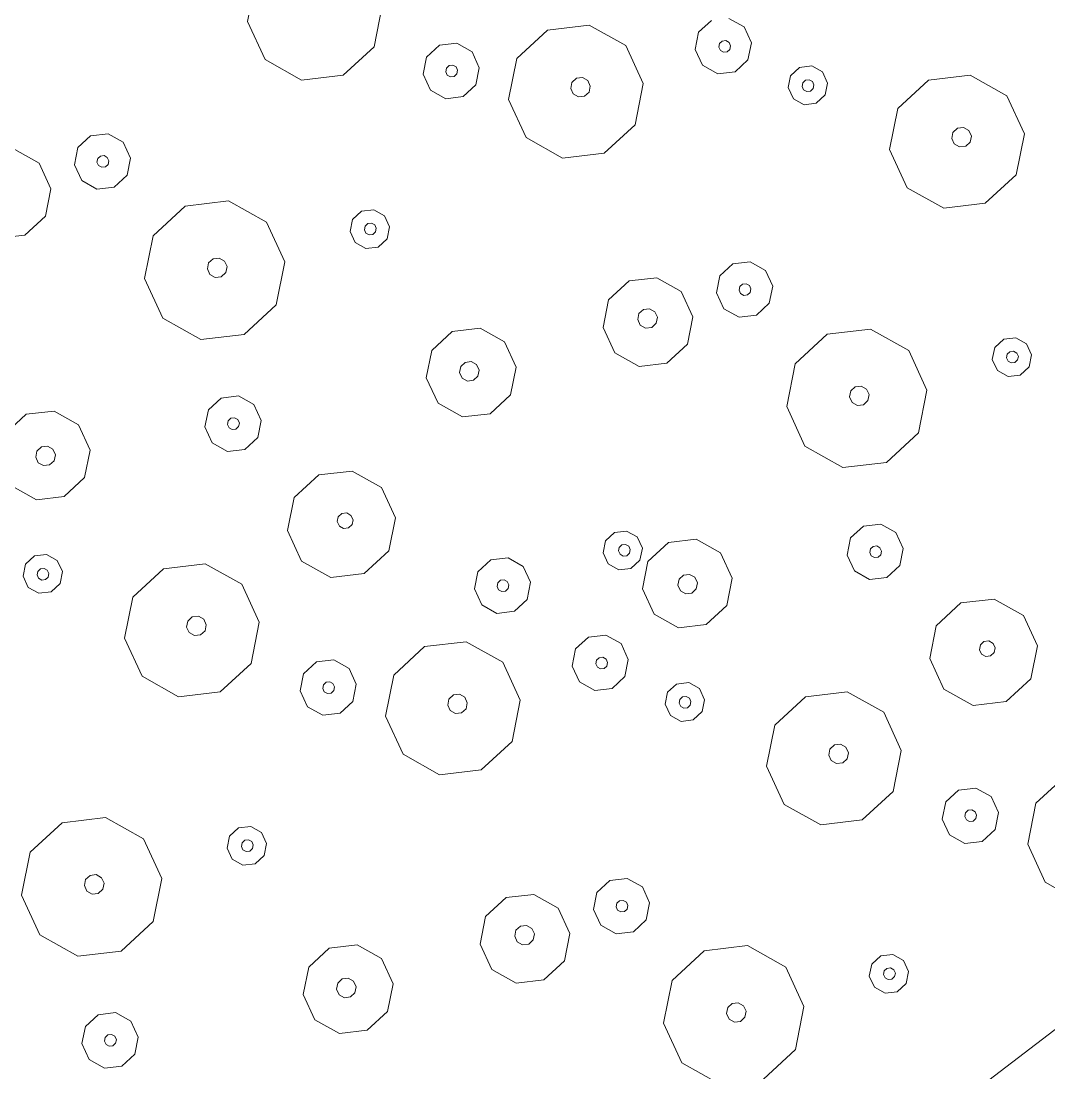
# Model space of a CAD drawing. Header units: metres. Extents: x -2858 to 512, y -1995 to 1252.
# Drawn here: x -453.651 to -450.741, y -180.53 to -177.552 of the extents above; entities that cross this region are included whole.
import ezdxf

# ---------------------------------------------------------------- set-up
doc = ezdxf.new("R2010")
doc.units = ezdxf.units.M
doc.layers.add('Calque commun', color=7, linetype='Continuous')
doc.layers.add('Calque7', color=7, linetype='Continuous')

# ---------------------------------------------------------------- blocks, each defined once
blk = doc.blocks.new('geometrebondepartleger')
at = {"layer": 'Calque7', "color": 1, "linetype": 'Continuous', "lineweight": 9}
blk.add_polyline3d([(141.2008, 124.9129, 79), (146.0805, 124.0046, 79), (151.5015, 122.9015, 79), (157.3363, 121.7891, 79), (165.9825, 119.9858, 79), (155.3815, 121.9588, 79), (170.0435, 119.0562, 79)], dxfattribs=at)
blk = doc.blocks.new('pattern')
at = {"layer": 'Calque commun', "color": 54, "linetype": 'Continuous', "lineweight": 9}
for p, q in [((82.2769, 111.1423), (82.3027, 111.0265)), ((82.3027, 111.0265), (82.2555, 110.9176)), ((82.7489, 110.9068), (82.7787, 110.9244)), ((82.7787, 110.9244), (82.8132, 110.9212)), ((82.8132, 110.9212), (82.8391, 110.8983)), ((82.2555, 110.9176), (82.1534, 110.8573)), ((82.7351, 110.8751), (82.7489, 110.9068)), ((82.8391, 110.8983), (82.8466, 110.8645)), ((82.1534, 110.8573), (82.0352, 110.8686)), ((82.7427, 110.8413), (82.7351, 110.8751)), ((82.7729, 110.8722), (82.7771, 110.8818)), ((82.7752, 110.8621), (82.7729, 110.8722)), ((82.783, 110.8552), (82.7752, 110.8621)), ((82.7771, 110.8818), (82.786, 110.887)), ((82.786, 110.887), (82.7963, 110.8861)), ((82.7963, 110.8861), (82.8041, 110.8792)), ((82.8064, 110.8691), (82.8022, 110.8595)), ((82.8041, 110.8792), (82.8064, 110.8691)), ((82.8466, 110.8645), (82.8329, 110.8327)), ((82.7686, 110.8184), (82.7427, 110.8413)), ((82.7933, 110.8542), (82.783, 110.8552)), ((82.8022, 110.8595), (82.7933, 110.8542)), ((82.8329, 110.8327), (82.8031, 110.8151)), ((82.2435, 110.7958), (82.2861, 110.8209)), ((82.2861, 110.8209), (82.3353, 110.8162)), ((82.3353, 110.8162), (82.3724, 110.7835)), ((82.8031, 110.8151), (82.7686, 110.8184)), ((83.0206, 110.7525), (83.1271, 110.8153)), ((83.1271, 110.8153), (83.2501, 110.8036)), ((82.2239, 110.7504), (82.2435, 110.7958)), ((82.3724, 110.7835), (82.3832, 110.7352)), ((82.2346, 110.7022), (82.2239, 110.7504)), ((82.2861, 110.7453), (82.2902, 110.7548)), ((82.2883, 110.7352), (82.2861, 110.7453)), ((82.2902, 110.7548), (82.2991, 110.7601)), ((82.2991, 110.7601), (82.3095, 110.7591)), ((82.3095, 110.7591), (82.3173, 110.7522)), ((82.3195, 110.7421), (82.3154, 110.7326)), ((82.3173, 110.7522), (82.3195, 110.7421)), ((82.9715, 110.6391), (83.0206, 110.7525)), ((82.2961, 110.7283), (82.2883, 110.7352)), ((82.3064, 110.7273), (82.2961, 110.7283)), ((82.3154, 110.7326), (82.3064, 110.7273)), ((82.3832, 110.7352), (82.3635, 110.6899)), ((83.3428, 110.7218), (83.3697, 110.6012)), ((82.2717, 110.6694), (82.2346, 110.7022)), ((82.3635, 110.6899), (82.3209, 110.6647)), ((82.3209, 110.6647), (82.2717, 110.6694)), ((82.9983, 110.5184), (82.9715, 110.6391)), ((83.1327, 110.6234), (83.1396, 110.6392)), ((83.1364, 110.6065), (83.1327, 110.6234)), ((83.1396, 110.6392), (83.1545, 110.648)), ((83.1545, 110.648), (83.1717, 110.6464)), ((83.1717, 110.6464), (83.1847, 110.6349)), ((83.1847, 110.6349), (83.1884, 110.618)), ((81.8186, 110.5638), (81.9004, 110.6121)), ((81.9004, 110.6121), (81.9949, 110.6031)), ((81.9949, 110.6031), (82.066, 110.5402)), ((83.1494, 110.595), (83.1364, 110.6065)), ((83.1666, 110.5934), (83.1494, 110.595)), ((83.1815, 110.6022), (83.1666, 110.5934)), ((83.1884, 110.618), (83.1815, 110.6022)), ((83.3697, 110.6012), (83.3205, 110.4878)), ((81.7808, 110.4767), (81.8186, 110.5638)), ((82.066, 110.5402), (82.0867, 110.4476)), ((82.2962, 110.4739), (82.3983, 110.5342)), ((82.3983, 110.5342), (82.5165, 110.5229)), ((82.5165, 110.5229), (82.6054, 110.4444)), ((83.091, 110.4366), (82.9983, 110.5184)), ((81.8015, 110.384), (81.7808, 110.4767)), ((81.8971, 110.4653), (81.9026, 110.478)), ((81.9026, 110.478), (81.9145, 110.4851)), ((81.9145, 110.4851), (81.9283, 110.4838)), ((81.9283, 110.4838), (81.9387, 110.4746)), ((81.9387, 110.4746), (81.9417, 110.4611)), ((82.2489, 110.365), (82.2962, 110.4739)), ((83.3205, 110.4878), (83.214, 110.4249)), ((81.9001, 110.4518), (81.8971, 110.4653)), ((81.9105, 110.4427), (81.9001, 110.4518)), ((81.9362, 110.4484), (81.9242, 110.4413)), ((81.9417, 110.4611), (81.9362, 110.4484)), ((82.0867, 110.4476), (82.0489, 110.3605)), ((82.6054, 110.4444), (82.6312, 110.3286)), ((81.9242, 110.4413), (81.9105, 110.4427)), ((83.214, 110.4249), (83.091, 110.4366)), ((81.8726, 110.3212), (81.8015, 110.384)), ((82.0489, 110.3605), (81.9671, 110.3122)), ((82.2747, 110.2492), (82.2489, 110.365)), ((82.3942, 110.3508), (82.4011, 110.3667)), ((82.4011, 110.3667), (82.416, 110.3755)), ((82.416, 110.3755), (82.4332, 110.3738)), ((82.4332, 110.3738), (82.4462, 110.3624)), ((82.4462, 110.3624), (82.45, 110.3455)), ((82.398, 110.3339), (82.3942, 110.3508)), ((82.411, 110.3224), (82.398, 110.3339)), ((82.4431, 110.3296), (82.4282, 110.3208)), ((82.45, 110.3455), (82.4431, 110.3296)), ((82.6312, 110.3286), (82.584, 110.2197)), ((81.9671, 110.3122), (81.8726, 110.3212)), ((82.4282, 110.3208), (82.411, 110.3224)), ((82.3637, 110.1706), (82.2747, 110.2492)), ((83.093, 110.2309), (83.1356, 110.2561)), ((83.1356, 110.2561), (83.1848, 110.2514)), ((83.1848, 110.2514), (83.2219, 110.2187)), ((82.584, 110.2197), (82.4818, 110.1594)), ((83.0733, 110.1856), (83.093, 110.2309)), ((83.2219, 110.2187), (83.2326, 110.1704)), ((83.0841, 110.1373), (83.0733, 110.1856)), ((83.1355, 110.1805), (83.1397, 110.19)), ((83.1378, 110.1703), (83.1355, 110.1805)), ((83.1397, 110.19), (83.1486, 110.1953)), ((83.1486, 110.1953), (83.159, 110.1943)), ((83.159, 110.1943), (83.1667, 110.1874)), ((83.169, 110.1773), (83.1649, 110.1677)), ((83.1667, 110.1874), (83.169, 110.1773)), ((82.4818, 110.1594), (82.3637, 110.1706)), ((83.1456, 110.1634), (83.1378, 110.1703)), ((83.1559, 110.1625), (83.1456, 110.1634)), ((83.1649, 110.1677), (83.1559, 110.1625)), ((83.2326, 110.1704), (83.213, 110.125)), ((83.3081, 110.1206), (83.3762, 110.1608)), ((83.3762, 110.1608), (83.4549, 110.1533)), ((83.4549, 110.1533), (83.5143, 110.1009)), ((81.8665, 110.0965), (81.9091, 110.1216)), ((81.9091, 110.1216), (81.9583, 110.1169)), ((81.9583, 110.1169), (81.9953, 110.0842)), ((83.1212, 110.1046), (83.0841, 110.1373)), ((83.213, 110.125), (83.1704, 110.0999)), ((83.2766, 110.048), (83.3081, 110.1206)), ((81.8468, 110.0511), (81.8665, 110.0965)), ((83.1704, 110.0999), (83.1212, 110.1046)), ((83.5143, 110.1009), (83.5314, 110.0237)), ((81.9131, 110.0555), (81.9221, 110.0608)), ((81.9221, 110.0608), (81.9324, 110.0598)), ((81.9324, 110.0598), (81.9402, 110.053)), ((81.9953, 110.0842), (82.0061, 110.036)), ((81.8576, 110.0029), (81.8468, 110.0511)), ((81.909, 110.046), (81.9131, 110.0555)), ((81.9113, 110.0359), (81.909, 110.046)), ((81.9191, 110.029), (81.9113, 110.0359)), ((81.9294, 110.028), (81.9191, 110.029)), ((81.9383, 110.0333), (81.9294, 110.028)), ((81.9425, 110.0428), (81.9383, 110.0333)), ((81.9402, 110.053), (81.9425, 110.0428)), ((82.0061, 110.036), (81.9864, 109.9906)), ((83.2938, 109.9708), (83.2766, 110.048)), ((83.3696, 110.0306), (83.3765, 110.0465)), ((83.3734, 110.0137), (83.3696, 110.0306)), ((83.3765, 110.0465), (83.3914, 110.0553)), ((83.3914, 110.0553), (83.4086, 110.0537)), ((83.4086, 110.0537), (83.4216, 110.0422)), ((83.4216, 110.0422), (83.4253, 110.0253)), ((81.202, 109.9699), (81.2157, 110.0016)), ((81.2157, 110.0016), (81.2456, 110.0192)), ((81.2456, 110.0192), (81.28, 110.016)), ((81.28, 110.016), (81.3059, 109.9931)), ((81.8946, 109.9701), (81.8576, 110.0029)), ((83.3863, 110.0023), (83.3734, 110.0137)), ((83.4036, 110.0006), (83.3863, 110.0023)), ((83.4185, 110.0094), (83.4036, 110.0006)), ((83.4253, 110.0253), (83.4185, 110.0094)), ((83.5314, 110.0237), (83.5, 109.9511)), ((81.2095, 109.9361), (81.202, 109.9699)), ((81.2398, 109.967), (81.2439, 109.9766)), ((81.242, 109.9569), (81.2398, 109.967)), ((81.2439, 109.9766), (81.2528, 109.9818)), ((81.2528, 109.9818), (81.2632, 109.9809)), ((81.2632, 109.9809), (81.2709, 109.974)), ((81.2709, 109.974), (81.2732, 109.9639)), ((81.3059, 109.9931), (81.3135, 109.9593)), ((81.9439, 109.9655), (81.8946, 109.9701)), ((81.9864, 109.9906), (81.9439, 109.9655)), ((82.5608, 109.9629), (82.5906, 109.9805)), ((82.5906, 109.9805), (82.6251, 109.9772)), ((82.6251, 109.9772), (82.651, 109.9543)), ((83.3531, 109.9184), (83.2938, 109.9708)), ((81.2498, 109.95), (81.242, 109.9569)), ((81.2601, 109.9491), (81.2498, 109.95)), ((81.2691, 109.9543), (81.2601, 109.9491)), ((81.2732, 109.9639), (81.2691, 109.9543)), ((81.3135, 109.9593), (81.2997, 109.9275)), ((82.547, 109.9312), (82.5608, 109.9629)), ((82.5865, 109.9284), (82.5906, 109.9379)), ((82.5906, 109.9379), (82.5995, 109.9432)), ((82.5995, 109.9432), (82.6099, 109.9422)), ((82.6099, 109.9422), (82.6177, 109.9354)), ((82.651, 109.9543), (82.6585, 109.9205)), ((83.5, 109.9511), (83.4319, 109.9109)), ((81.2354, 109.9132), (81.2095, 109.9361)), ((81.2699, 109.9099), (81.2354, 109.9132)), ((81.2997, 109.9275), (81.2699, 109.9099)), ((81.4874, 109.8473), (81.5939, 109.9101)), ((81.5939, 109.9101), (81.7169, 109.8984)), ((82.5546, 109.8974), (82.547, 109.9312)), ((82.5887, 109.9183), (82.5865, 109.9284)), ((82.5965, 109.9114), (82.5887, 109.9183)), ((82.6069, 109.9104), (82.5965, 109.9114)), ((82.6158, 109.9157), (82.6069, 109.9104)), ((82.6199, 109.9252), (82.6158, 109.9157)), ((82.6177, 109.9354), (82.6199, 109.9252)), ((82.6585, 109.9205), (82.6448, 109.8888)), ((83.4319, 109.9109), (83.3531, 109.9184)), ((81.7169, 109.8984), (81.8096, 109.8166)), ((82.5805, 109.8745), (82.5546, 109.8974)), ((82.6448, 109.8888), (82.615, 109.8712)), ((83.7486, 109.843), (83.8168, 109.8832)), ((83.8168, 109.8832), (83.8955, 109.8757)), ((82.615, 109.8712), (82.5805, 109.8745)), ((83.8955, 109.8757), (83.9548, 109.8234)), ((81.4383, 109.7339), (81.4874, 109.8473)), ((82.2521, 109.7919), (82.3202, 109.8321)), ((82.3202, 109.8321), (82.399, 109.8246)), ((82.399, 109.8246), (82.4583, 109.7722)), ((83.7172, 109.7704), (83.7486, 109.843)), ((83.9548, 109.8234), (83.972, 109.7461)), ((81.8096, 109.8166), (81.8365, 109.696)), ((82.2206, 109.7193), (82.2521, 109.7919)), ((82.4583, 109.7722), (82.4755, 109.695)), ((83.7344, 109.6932), (83.7172, 109.7704)), ((83.8176, 109.7546), (83.8245, 109.7705)), ((83.8245, 109.7705), (83.8394, 109.7793)), ((83.8394, 109.7793), (83.8566, 109.7776)), ((83.8566, 109.7776), (83.8696, 109.7662)), ((83.8696, 109.7662), (83.8734, 109.7493)), ((81.4652, 109.6133), (81.4383, 109.7339)), ((81.5995, 109.7182), (81.6064, 109.734)), ((81.6064, 109.734), (81.6213, 109.7428)), ((81.6213, 109.7428), (81.6385, 109.7412)), ((81.6385, 109.7412), (81.6515, 109.7298)), ((81.6515, 109.7298), (81.6552, 109.7129)), ((82.3277, 109.7275), (82.3426, 109.7363)), ((82.3426, 109.7363), (82.3599, 109.7346)), ((82.3599, 109.7346), (82.3728, 109.7232)), ((82.6198, 109.7262), (82.6624, 109.7514)), ((82.6624, 109.7514), (82.7116, 109.7467)), ((82.7116, 109.7467), (82.7487, 109.714)), ((83.8214, 109.7377), (83.8176, 109.7546)), ((83.8343, 109.7262), (83.8214, 109.7377)), ((83.8665, 109.7334), (83.8516, 109.7246)), ((83.8734, 109.7493), (83.8665, 109.7334)), ((83.972, 109.7461), (83.9406, 109.6736)), ((81.6033, 109.7013), (81.5995, 109.7182)), ((81.6162, 109.6898), (81.6033, 109.7013)), ((81.6552, 109.7129), (81.6484, 109.697)), ((82.2378, 109.6421), (82.2206, 109.7193)), ((82.3208, 109.7116), (82.3277, 109.7275)), ((82.3246, 109.6947), (82.3208, 109.7116)), ((82.3766, 109.7063), (82.3697, 109.6904)), ((82.3728, 109.7232), (82.3766, 109.7063)), ((82.6001, 109.6809), (82.6198, 109.7262)), ((82.7487, 109.714), (82.7594, 109.6657)), ((83.8516, 109.7246), (83.8343, 109.7262)), ((81.6335, 109.6882), (81.6162, 109.6898)), ((81.6484, 109.697), (81.6335, 109.6882)), ((81.8365, 109.696), (81.7873, 109.5826)), ((82.3376, 109.6833), (82.3246, 109.6947)), ((82.3548, 109.6816), (82.3376, 109.6833)), ((82.3697, 109.6904), (82.3548, 109.6816)), ((82.4755, 109.695), (82.444, 109.6224)), ((82.6109, 109.6326), (82.6001, 109.6809)), ((82.661, 109.6787), (82.6652, 109.6882)), ((82.6633, 109.6685), (82.661, 109.6787)), ((82.6652, 109.6882), (82.6741, 109.6935)), ((82.6741, 109.6935), (82.6844, 109.6925)), ((82.6844, 109.6925), (82.6922, 109.6856)), ((82.6945, 109.6755), (82.6904, 109.666)), ((82.6922, 109.6856), (82.6945, 109.6755)), ((83.7937, 109.6409), (83.7344, 109.6932)), ((83.9406, 109.6736), (83.8724, 109.6333)), ((82.2971, 109.5897), (82.2378, 109.6421)), ((82.6711, 109.6617), (82.6633, 109.6685)), ((82.6814, 109.6607), (82.6711, 109.6617)), ((82.6904, 109.666), (82.6814, 109.6607)), ((82.7594, 109.6657), (82.7397, 109.6203)), ((83.8724, 109.6333), (83.7937, 109.6409)), ((80.763, 109.5687), (80.8652, 109.629)), ((80.8652, 109.629), (80.9833, 109.6177)), ((80.9833, 109.6177), (81.0722, 109.5392)), ((81.5578, 109.5314), (81.4652, 109.6133)), ((82.444, 109.6224), (82.3759, 109.5822)), ((82.6479, 109.5999), (82.6109, 109.6326)), ((82.7397, 109.6203), (82.6972, 109.5952)), ((82.9102, 109.5754), (83.0124, 109.6358)), ((83.0124, 109.6358), (83.1305, 109.6245)), ((83.1305, 109.6245), (83.2195, 109.546)), ((81.7873, 109.5826), (81.6809, 109.5197)), ((82.3759, 109.5822), (82.2971, 109.5897)), ((82.6972, 109.5952), (82.6479, 109.5999)), ((80.7158, 109.4598), (80.763, 109.5687)), ((82.3584, 109.5454), (82.3882, 109.563)), ((82.3882, 109.563), (82.4227, 109.5597)), ((82.4227, 109.5597), (82.4486, 109.5368)), ((82.863, 109.4666), (82.9102, 109.5754)), ((81.0722, 109.5392), (81.098, 109.4234)), ((81.6809, 109.5197), (81.5578, 109.5314)), ((82.3446, 109.5136), (82.3584, 109.5454)), ((82.3803, 109.5133), (82.3844, 109.5228)), ((82.3844, 109.5228), (82.3934, 109.5281)), ((82.3934, 109.5281), (82.4037, 109.5271)), ((82.4037, 109.5271), (82.4115, 109.5202)), ((82.4115, 109.5202), (82.4137, 109.5101)), ((82.4486, 109.5368), (82.4561, 109.503)), ((83.2195, 109.546), (83.2452, 109.4302)), ((82.3522, 109.4799), (82.3446, 109.5136)), ((82.3825, 109.5031), (82.3803, 109.5133)), ((82.3903, 109.4963), (82.3825, 109.5031)), ((82.4007, 109.4953), (82.3903, 109.4963)), ((82.4096, 109.5006), (82.4007, 109.4953)), ((82.4137, 109.5101), (82.4096, 109.5006)), ((82.4561, 109.503), (82.4424, 109.4713)), ((80.861, 109.4456), (80.8679, 109.4615)), ((80.8679, 109.4615), (80.8828, 109.4703)), ((80.8828, 109.4703), (80.9001, 109.4686)), ((80.9001, 109.4686), (80.913, 109.4572)), ((82.3781, 109.457), (82.3522, 109.4799)), ((82.4424, 109.4713), (82.4126, 109.4537)), ((82.8888, 109.3508), (82.863, 109.4666)), ((83.0083, 109.4524), (83.0152, 109.4682)), ((83.0152, 109.4682), (83.0301, 109.477)), ((83.0301, 109.477), (83.0473, 109.4754)), ((83.0473, 109.4754), (83.0602, 109.4639)), ((83.0602, 109.4639), (83.064, 109.4471)), ((80.7416, 109.344), (80.7158, 109.4598)), ((80.8648, 109.4287), (80.861, 109.4456)), ((80.9168, 109.4403), (80.9099, 109.4244)), ((80.913, 109.4572), (80.9168, 109.4403)), ((82.4126, 109.4537), (82.3781, 109.457)), ((83.012, 109.4355), (83.0083, 109.4524)), ((83.025, 109.424), (83.012, 109.4355)), ((83.0571, 109.4312), (83.0422, 109.4224)), ((83.064, 109.4471), (83.0571, 109.4312)), ((80.8778, 109.4172), (80.8648, 109.4287)), ((80.895, 109.4156), (80.8778, 109.4172)), ((80.9099, 109.4244), (80.895, 109.4156)), ((81.098, 109.4234), (81.0508, 109.3145)), ((83.0422, 109.4224), (83.025, 109.424)), ((83.2452, 109.4302), (83.198, 109.3213)), ((84.3225, 109.36), (84.3422, 109.4053)), ((84.3422, 109.4053), (84.3847, 109.4305)), ((84.3847, 109.4305), (84.434, 109.4258)), ((84.434, 109.4258), (84.471, 109.3931)), ((82.6221, 109.329), (82.6417, 109.3744)), ((82.6417, 109.3744), (82.6843, 109.3995)), ((82.6843, 109.3995), (82.7335, 109.3948)), ((82.7335, 109.3948), (82.7706, 109.3621)), ((84.471, 109.3931), (84.4818, 109.3448)), ((80.8305, 109.2654), (80.7416, 109.344)), ((81.5598, 109.3257), (81.6024, 109.3509)), ((81.6024, 109.3509), (81.6516, 109.3462)), ((81.6516, 109.3462), (81.6887, 109.3135)), ((82.7706, 109.3621), (82.7813, 109.3139)), ((82.9777, 109.2722), (82.8888, 109.3508)), ((84.3332, 109.3117), (84.3225, 109.36)), ((84.3847, 109.3548), (84.3888, 109.3644)), ((84.3869, 109.3447), (84.3847, 109.3548)), ((84.3947, 109.3378), (84.3869, 109.3447)), ((84.3888, 109.3644), (84.3978, 109.3696)), ((84.3978, 109.3696), (84.4081, 109.3687)), ((84.414, 109.3421), (84.4051, 109.3369)), ((84.4081, 109.3687), (84.4159, 109.3618)), ((84.4181, 109.3517), (84.414, 109.3421)), ((84.4159, 109.3618), (84.4181, 109.3517)), ((84.4818, 109.3448), (84.4621, 109.2994)), ((81.0508, 109.3145), (80.9486, 109.2542)), ((81.5402, 109.2804), (81.5598, 109.3257)), ((81.6887, 109.3135), (81.6995, 109.2652)), ((82.6328, 109.2808), (82.6221, 109.329)), ((82.6843, 109.3239), (82.6884, 109.3334)), ((82.6865, 109.3138), (82.6843, 109.3239)), ((82.6943, 109.3069), (82.6865, 109.3138)), ((82.6884, 109.3334), (82.6973, 109.3387)), ((82.6973, 109.3387), (82.7077, 109.3377)), ((82.7077, 109.3377), (82.7154, 109.3309)), ((82.7177, 109.3207), (82.7136, 109.3112)), ((82.7154, 109.3309), (82.7177, 109.3207)), ((82.7813, 109.3139), (82.7617, 109.2685)), ((83.198, 109.3213), (83.0959, 109.261)), ((83.6914, 109.3105), (83.7212, 109.3281)), ((83.7212, 109.3281), (83.7557, 109.3248)), ((83.7557, 109.3248), (83.7816, 109.3019)), ((84.3703, 109.279), (84.3332, 109.3117)), ((84.4051, 109.3369), (84.3947, 109.3378)), ((81.6024, 109.2753), (81.6065, 109.2848)), ((81.6065, 109.2848), (81.6154, 109.2901)), ((81.6154, 109.2901), (81.6258, 109.2891)), ((81.6258, 109.2891), (81.6336, 109.2822)), ((81.6336, 109.2822), (81.6358, 109.2721)), ((82.7046, 109.3059), (82.6943, 109.3069)), ((82.7136, 109.3112), (82.7046, 109.3059)), ((83.6777, 109.2787), (83.6914, 109.3105)), ((83.7154, 109.2759), (83.7196, 109.2854)), ((83.7196, 109.2854), (83.7285, 109.2907)), ((83.7285, 109.2907), (83.7388, 109.2897)), ((83.7388, 109.2897), (83.7466, 109.2828)), ((83.7466, 109.2828), (83.7489, 109.2727)), ((83.7816, 109.3019), (83.7891, 109.2681)), ((84.4621, 109.2994), (84.4195, 109.2743)), ((80.9486, 109.2542), (80.8305, 109.2654)), ((81.5509, 109.2321), (81.5402, 109.2804)), ((81.6046, 109.2651), (81.6024, 109.2753)), ((81.6124, 109.2583), (81.6046, 109.2651)), ((81.6227, 109.2573), (81.6124, 109.2583)), ((81.6317, 109.2625), (81.6227, 109.2573)), ((81.6358, 109.2721), (81.6317, 109.2625)), ((81.6995, 109.2652), (81.6798, 109.2198)), ((81.7749, 109.2154), (81.843, 109.2556)), ((81.843, 109.2556), (81.9218, 109.2481)), ((82.6699, 109.248), (82.6328, 109.2808)), ((82.7617, 109.2685), (82.7191, 109.2434)), ((83.0959, 109.261), (82.9777, 109.2722)), ((83.6852, 109.2449), (83.6777, 109.2787)), ((83.7177, 109.2657), (83.7154, 109.2759)), ((83.7255, 109.2589), (83.7177, 109.2657)), ((83.7358, 109.2579), (83.7255, 109.2589)), ((83.7447, 109.2632), (83.7358, 109.2579)), ((83.7489, 109.2727), (83.7447, 109.2632)), ((83.7891, 109.2681), (83.7754, 109.2364)), ((84.4195, 109.2743), (84.3703, 109.279)), ((81.588, 109.1994), (81.5509, 109.2321)), ((81.9218, 109.2481), (81.9811, 109.1957)), ((82.7191, 109.2434), (82.6699, 109.248)), ((83.186, 109.1994), (83.2286, 109.2246)), ((83.2286, 109.2246), (83.2778, 109.2199)), ((83.7111, 109.222), (83.6852, 109.2449)), ((83.7754, 109.2364), (83.7456, 109.2188)), ((81.6372, 109.1947), (81.588, 109.1994)), ((81.6798, 109.2198), (81.6372, 109.1947)), ((81.7434, 109.1428), (81.7749, 109.2154)), ((81.9811, 109.1957), (81.9983, 109.1185)), ((83.1664, 109.1541), (83.186, 109.1994)), ((83.2778, 109.2199), (83.3149, 109.1871)), ((83.7456, 109.2188), (83.7111, 109.222)), ((83.9631, 109.1561), (84.0696, 109.219)), ((84.0696, 109.219), (84.1926, 109.2073)), ((84.1926, 109.2073), (84.2853, 109.1255)), ((83.2327, 109.1585), (83.2416, 109.1637)), ((83.2416, 109.1637), (83.252, 109.1628)), ((83.252, 109.1628), (83.2598, 109.1559)), ((83.3149, 109.1871), (83.3257, 109.1389)), ((81.7606, 109.0656), (81.7434, 109.1428)), ((81.8364, 109.1254), (81.8433, 109.1413)), ((81.8433, 109.1413), (81.8582, 109.1501)), ((81.8582, 109.1501), (81.8754, 109.1485)), ((81.8754, 109.1485), (81.8884, 109.137)), ((81.8884, 109.137), (81.8922, 109.1201)), ((83.1771, 109.1058), (83.1664, 109.1541)), ((83.2286, 109.1489), (83.2327, 109.1585)), ((83.2308, 109.1388), (83.2286, 109.1489)), ((83.2386, 109.1319), (83.2308, 109.1388)), ((83.2579, 109.1362), (83.2489, 109.1309)), ((83.262, 109.1458), (83.2579, 109.1362)), ((83.2598, 109.1559), (83.262, 109.1458)), ((83.3257, 109.1389), (83.306, 109.0935)), ((83.914, 109.0427), (83.9631, 109.1561)), ((81.8402, 109.1085), (81.8364, 109.1254)), ((81.8532, 109.0971), (81.8402, 109.1085)), ((81.8853, 109.1042), (81.8704, 109.0954)), ((81.8922, 109.1201), (81.8853, 109.1042)), ((81.9983, 109.1185), (81.9668, 109.0459)), ((83.2142, 109.0731), (83.1771, 109.1058)), ((83.2489, 109.1309), (83.2386, 109.1319)), ((84.2853, 109.1255), (84.3121, 109.0048)), ((81.0276, 109.0577), (81.0574, 109.0753)), ((81.0574, 109.0753), (81.0919, 109.072)), ((81.8704, 109.0954), (81.8532, 109.0971)), ((83.306, 109.0935), (83.2634, 109.0684)), ((81.0139, 109.026), (81.0276, 109.0577)), ((81.0919, 109.072), (81.1178, 109.0491)), ((81.1178, 109.0491), (81.1254, 109.0154)), ((81.8199, 109.0132), (81.7606, 109.0656)), ((81.9668, 109.0459), (81.8987, 109.0057)), ((83.2634, 109.0684), (83.2142, 109.0731)), ((84.0821, 109.0429), (84.097, 109.0517)), ((84.097, 109.0517), (84.1142, 109.05)), ((84.1142, 109.05), (84.1272, 109.0386)), ((81.0214, 108.9922), (81.0139, 109.026)), ((81.0533, 109.0232), (81.0574, 109.0327)), ((81.0556, 109.0131), (81.0533, 109.0232)), ((81.0574, 109.0327), (81.0664, 109.038)), ((81.0664, 109.038), (81.0767, 109.037)), ((81.0767, 109.037), (81.0845, 109.0302)), ((81.0868, 109.02), (81.0826, 109.0105)), ((81.0845, 109.0302), (81.0868, 109.02)), ((81.1254, 109.0154), (81.1116, 108.9836)), ((82.7611, 108.9674), (82.8428, 109.0157)), ((82.8428, 109.0157), (82.9374, 109.0067)), ((83.9408, 108.9221), (83.914, 109.0427)), ((84.0752, 109.027), (84.0821, 109.0429)), ((84.0789, 109.0101), (84.0752, 109.027)), ((84.1309, 109.0217), (84.124, 109.0058)), ((84.1272, 109.0386), (84.1309, 109.0217)), ((81.0473, 108.9693), (81.0214, 108.9922)), ((81.0633, 109.0062), (81.0556, 109.0131)), ((81.0737, 109.0052), (81.0633, 109.0062)), ((81.0826, 109.0105), (81.0737, 109.0052)), ((81.8987, 109.0057), (81.8199, 109.0132)), ((82.9374, 109.0067), (83.0085, 108.9439)), ((84.0919, 108.9987), (84.0789, 109.0101)), ((84.1091, 108.997), (84.0919, 108.9987)), ((84.124, 109.0058), (84.1091, 108.997)), ((84.3121, 109.0048), (84.263, 108.8914)), ((81.0818, 108.966), (81.0473, 108.9693)), ((81.1116, 108.9836), (81.0818, 108.966)), ((82.2155, 108.9378), (82.2836, 108.978)), ((82.2836, 108.978), (82.3624, 108.9705)), ((82.3624, 108.9705), (82.4217, 108.9182)), ((82.7233, 108.8803), (82.7611, 108.9674)), ((82.184, 108.8652), (82.2155, 108.9378)), ((83.0085, 108.9439), (83.0292, 108.8512)), ((83.2386, 108.8775), (83.3408, 108.9378)), ((83.3408, 108.9378), (83.459, 108.9266)), ((83.459, 108.9266), (83.5479, 108.848)), ((82.4217, 108.9182), (82.4389, 108.841)), ((84.0335, 108.8403), (83.9408, 108.9221)), ((82.2012, 108.788), (82.184, 108.8652)), ((82.2844, 108.8494), (82.2913, 108.8653)), ((82.2913, 108.8653), (82.3062, 108.8741)), ((82.3062, 108.8741), (82.3234, 108.8724)), ((82.3234, 108.8724), (82.3364, 108.861)), ((82.744, 108.7877), (82.7233, 108.8803)), ((82.8396, 108.869), (82.8451, 108.8817)), ((82.8426, 108.8555), (82.8396, 108.869)), ((82.8451, 108.8817), (82.857, 108.8887)), ((82.857, 108.8887), (82.8708, 108.8874)), ((82.8708, 108.8874), (82.8812, 108.8782)), ((82.8812, 108.8782), (82.8842, 108.8647)), ((83.1914, 108.7686), (83.2386, 108.8775)), ((84.263, 108.8914), (84.1565, 108.8286)), ((81.0866, 108.821), (81.1292, 108.8462)), ((81.1292, 108.8462), (81.1784, 108.8415)), ((81.1784, 108.8415), (81.2155, 108.8088)), ((82.2882, 108.8325), (82.2844, 108.8494)), ((82.3402, 108.8441), (82.3333, 108.8282)), ((82.3364, 108.861), (82.3402, 108.8441)), ((82.4389, 108.841), (82.4074, 108.7684)), ((82.853, 108.8463), (82.8426, 108.8555)), ((82.8667, 108.845), (82.853, 108.8463)), ((82.8787, 108.852), (82.8667, 108.845)), ((82.8842, 108.8647), (82.8787, 108.852)), ((83.0292, 108.8512), (82.9914, 108.7641)), ((83.5479, 108.848), (83.5737, 108.7322)), ((84.1565, 108.8286), (84.0335, 108.8403)), ((81.067, 108.7757), (81.0866, 108.821)), ((81.2155, 108.8088), (81.2262, 108.7605)), ((82.3012, 108.821), (82.2882, 108.8325)), ((82.3184, 108.8194), (82.3012, 108.821)), ((82.3333, 108.8282), (82.3184, 108.8194)), ((81.0777, 108.7274), (81.067, 108.7757)), ((81.1279, 108.7735), (81.132, 108.783)), ((81.132, 108.783), (81.1409, 108.7883)), ((81.1409, 108.7883), (81.1513, 108.7873)), ((81.1513, 108.7873), (81.159, 108.7804)), ((81.159, 108.7804), (81.1613, 108.7703)), ((82.2605, 108.7357), (82.2012, 108.788)), ((82.8151, 108.7249), (82.744, 108.7877)), ((83.3436, 108.7703), (83.3585, 108.7791)), ((83.3585, 108.7791), (83.3757, 108.7775)), ((83.3757, 108.7775), (83.3887, 108.766)), ((81.1301, 108.7633), (81.1279, 108.7735)), ((81.1379, 108.7565), (81.1301, 108.7633)), ((81.1482, 108.7555), (81.1379, 108.7565)), ((81.1572, 108.7608), (81.1482, 108.7555)), ((81.1613, 108.7703), (81.1572, 108.7608)), ((81.2262, 108.7605), (81.2066, 108.7151)), ((82.4074, 108.7684), (82.3393, 108.7281)), ((82.9914, 108.7641), (82.9096, 108.7158)), ((83.2172, 108.6528), (83.1914, 108.7686)), ((83.3367, 108.7544), (83.3436, 108.7703)), ((83.3405, 108.7375), (83.3367, 108.7544)), ((83.3925, 108.7491), (83.3856, 108.7332)), ((83.3887, 108.766), (83.3925, 108.7491)), ((81.377, 108.6702), (81.4792, 108.7306)), ((81.4792, 108.7306), (81.5973, 108.7193)), ((81.5973, 108.7193), (81.6863, 108.6408)), ((82.3393, 108.7281), (82.2605, 108.7357)), ((82.9096, 108.7158), (82.8151, 108.7249)), ((83.3535, 108.7261), (83.3405, 108.7375)), ((83.3707, 108.7244), (83.3535, 108.7261)), ((83.3856, 108.7332), (83.3707, 108.7244)), ((83.5737, 108.7322), (83.5265, 108.6233)), ((81.164, 108.69), (81.1148, 108.6947)), ((81.2066, 108.7151), (81.164, 108.69)), ((81.3298, 108.5614), (81.377, 108.6702)), ((81.6863, 108.6408), (81.7121, 108.525)), ((83.3062, 108.5743), (83.2172, 108.6528)), ((83.5265, 108.6233), (83.4243, 108.563)), ((81.482, 108.563), (81.4969, 108.5718)), ((81.4969, 108.5718), (81.5141, 108.5702)), ((81.5141, 108.5702), (81.5271, 108.5587)), ((83.4243, 108.563), (83.3062, 108.5743)), ((81.3556, 108.4456), (81.3298, 108.5614)), ((81.4751, 108.5472), (81.482, 108.563)), ((81.4789, 108.5303), (81.4751, 108.5472)), ((81.5308, 108.5419), (81.524, 108.526)), ((81.5271, 108.5587), (81.5308, 108.5419)), ((81.4918, 108.5188), (81.4789, 108.5303)), ((81.509, 108.5172), (81.4918, 108.5188)), ((81.524, 108.526), (81.509, 108.5172)), ((81.7121, 108.525), (81.6649, 108.4161)), ((82.809, 108.5001), (82.8516, 108.5253)), ((82.8516, 108.5253), (82.9008, 108.5206)), ((82.9008, 108.5206), (82.9379, 108.4879)), ((82.7893, 108.4548), (82.809, 108.5001)), ((82.9379, 108.4879), (82.9486, 108.4396)), ((82.8001, 108.4065), (82.7893, 108.4548)), ((82.8515, 108.4496), (82.8556, 108.4592)), ((82.8538, 108.4395), (82.8515, 108.4496)), ((82.8556, 108.4592), (82.8646, 108.4644)), ((82.8646, 108.4644), (82.8749, 108.4635)), ((82.8749, 108.4635), (82.8827, 108.4566)), ((82.8827, 108.4566), (82.885, 108.4465)), ((81.4446, 108.367), (81.3556, 108.4456)), ((82.1582, 108.4053), (82.188, 108.4229)), ((82.188, 108.4229), (82.2225, 108.4196)), ((82.2225, 108.4196), (82.2484, 108.3967)), ((82.8616, 108.4326), (82.8538, 108.4395)), ((82.8719, 108.4317), (82.8616, 108.4326)), ((82.8808, 108.4369), (82.8719, 108.4317)), ((82.885, 108.4465), (82.8808, 108.4369)), ((82.9486, 108.4396), (82.9289, 108.3942)), ((81.6649, 108.4161), (81.5627, 108.3558)), ((82.1445, 108.3735), (82.1582, 108.4053)), ((82.2484, 108.3967), (82.256, 108.3629)), ((82.8371, 108.3738), (82.8001, 108.4065)), ((82.9289, 108.3942), (82.8864, 108.3691)), ((81.5627, 108.3558), (81.4446, 108.367)), ((82.152, 108.3398), (82.1445, 108.3735)), ((82.1823, 108.3707), (82.1864, 108.3802)), ((82.1845, 108.3605), (82.1823, 108.3707)), ((82.1923, 108.3537), (82.1845, 108.3605)), ((82.1864, 108.3802), (82.1953, 108.3855)), ((82.1953, 108.3855), (82.2057, 108.3845)), ((82.2057, 108.3845), (82.2134, 108.3776)), ((82.2157, 108.3675), (82.2116, 108.358)), ((82.2134, 108.3776), (82.2157, 108.3675)), ((82.256, 108.3629), (82.2422, 108.3312)), ((82.8864, 108.3691), (82.8371, 108.3738)), ((83.4895, 108.3348), (83.5033, 108.3666)), ((83.5033, 108.3666), (83.5331, 108.3842)), ((83.5331, 108.3842), (83.5676, 108.3809)), ((83.5676, 108.3809), (83.5935, 108.358)), ((82.1779, 108.3168), (82.152, 108.3398)), ((82.2026, 108.3527), (82.1923, 108.3537)), ((82.2116, 108.358), (82.2026, 108.3527)), ((82.2422, 108.3312), (82.2124, 108.3136)), ((83.4971, 108.301), (83.4895, 108.3348)), ((83.529, 108.3321), (83.5331, 108.3416)), ((83.5312, 108.3219), (83.529, 108.3321)), ((83.5331, 108.3416), (83.5421, 108.3469)), ((83.5421, 108.3469), (83.5524, 108.3459)), ((83.5524, 108.3459), (83.5602, 108.339)), ((83.5624, 108.3289), (83.5583, 108.3193)), ((83.5602, 108.339), (83.5624, 108.3289)), ((83.5935, 108.358), (83.601, 108.3242)), ((81.6529, 108.2942), (81.6954, 108.3194)), ((81.6954, 108.3194), (81.7447, 108.3147)), ((81.7447, 108.3147), (81.7817, 108.282)), ((82.2124, 108.3136), (82.1779, 108.3168)), ((82.43, 108.2509), (82.5364, 108.3138)), ((82.5364, 108.3138), (82.6594, 108.3021)), ((82.6594, 108.3021), (82.7521, 108.2203)), ((83.523, 108.2781), (83.4971, 108.301)), ((83.539, 108.315), (83.5312, 108.3219)), ((83.5494, 108.3141), (83.539, 108.315)), ((83.5583, 108.3193), (83.5494, 108.3141)), ((83.601, 108.3242), (83.5873, 108.2924)), ((81.6332, 108.2489), (81.6529, 108.2942)), ((81.7817, 108.282), (81.7925, 108.2337)), ((83.5575, 108.2748), (83.523, 108.2781)), ((83.5873, 108.2924), (83.5575, 108.2748)), ((81.6439, 108.2006), (81.6332, 108.2489)), ((81.6954, 108.2437), (81.6995, 108.2533)), ((81.6976, 108.2336), (81.6954, 108.2437)), ((81.6995, 108.2533), (81.7085, 108.2585)), ((81.7085, 108.2585), (81.7188, 108.2576)), ((81.7188, 108.2576), (81.7266, 108.2507)), ((81.7288, 108.2406), (81.7247, 108.231)), ((81.7266, 108.2507), (81.7288, 108.2406)), ((82.3808, 108.1375), (82.43, 108.2509)), ((81.7054, 108.2267), (81.6976, 108.2336)), ((81.7158, 108.2257), (81.7054, 108.2267)), ((81.7247, 108.231), (81.7158, 108.2257)), ((81.7925, 108.2337), (81.7728, 108.1883)), ((82.7521, 108.2203), (82.779, 108.0996)), ((83.1946, 108.1955), (83.2627, 108.2357)), ((83.2627, 108.2357), (83.3415, 108.2282)), ((83.3415, 108.2282), (83.4007, 108.1759)), ((81.681, 108.1679), (81.6439, 108.2006)), ((81.7728, 108.1883), (81.7302, 108.1632)), ((83.1631, 108.1229), (83.1946, 108.1955)), ((81.7302, 108.1632), (81.681, 108.1679)), ((83.4007, 108.1759), (83.418, 108.0987)), ((82.4077, 108.0169), (82.3808, 108.1375)), ((82.542, 108.1218), (82.5489, 108.1377)), ((82.5458, 108.1049), (82.542, 108.1218)), ((82.5489, 108.1377), (82.5638, 108.1465)), ((82.5638, 108.1465), (82.581, 108.1448)), ((82.581, 108.1448), (82.594, 108.1334)), ((82.594, 108.1334), (82.5977, 108.1165)), ((83.1803, 108.0457), (83.1631, 108.1229)), ((83.2633, 108.1152), (83.2702, 108.1311)), ((83.2702, 108.1311), (83.2851, 108.1399)), ((83.2851, 108.1399), (83.3024, 108.1383)), ((83.3024, 108.1383), (83.3153, 108.1268)), ((83.3153, 108.1268), (83.3191, 108.1099)), ((82.5587, 108.0935), (82.5458, 108.1049)), ((82.576, 108.0918), (82.5587, 108.0935)), ((82.5909, 108.1006), (82.576, 108.0918)), ((82.5977, 108.1165), (82.5909, 108.1006)), ((82.779, 108.0996), (82.7298, 107.9862)), ((83.2671, 108.0984), (83.2633, 108.1152)), ((83.2801, 108.0869), (83.2671, 108.0984)), ((83.3122, 108.0941), (83.2973, 108.0853)), ((83.3191, 108.1099), (83.3122, 108.0941)), ((83.2973, 108.0853), (83.2801, 108.0869)), ((81.7055, 107.9723), (81.8076, 108.0326)), ((81.8076, 108.0326), (81.9258, 108.0214)), ((83.2396, 107.9934), (83.1803, 108.0457)), ((81.9258, 108.0214), (82.0147, 107.9428)), ((82.5003, 107.9351), (82.4077, 108.0169)), ((82.7298, 107.9862), (82.6234, 107.9234)), ((83.3184, 107.9859), (83.2396, 107.9934)), ((82.0147, 107.9428), (82.0405, 107.827)), ((82.6234, 107.9234), (82.5003, 107.9351)), ((82.0405, 107.827), (81.9933, 107.7181)), ((82.5023, 107.7294), (82.5449, 107.7545)), ((82.5449, 107.7545), (82.5941, 107.7498)), ((82.5941, 107.7498), (82.6312, 107.7171)), ((81.9933, 107.7181), (81.8911, 107.6578)), ((82.4827, 107.684), (82.5023, 107.7294)), ((82.6312, 107.7171), (82.642, 107.6688)), ((82.4934, 107.6358), (82.4827, 107.684)), ((82.5449, 107.6789), (82.549, 107.6884)), ((82.5471, 107.6688), (82.5449, 107.6789)), ((82.549, 107.6884), (82.5579, 107.6937)), ((82.5579, 107.6937), (82.5683, 107.6927)), ((82.5683, 107.6927), (82.5761, 107.6858)), ((82.5783, 107.6757), (82.5742, 107.6662)), ((82.5761, 107.6858), (82.5783, 107.6757)), ((82.5549, 107.6619), (82.5471, 107.6688)), ((82.5652, 107.6609), (82.5549, 107.6619)), ((82.5742, 107.6662), (82.5652, 107.6609)), ((82.642, 107.6688), (82.6223, 107.6235)), ((82.7174, 107.619), (82.7855, 107.6592)), ((82.7855, 107.6592), (82.8643, 107.6517)), ((82.8643, 107.6517), (82.9236, 107.5994)), ((82.5305, 107.603), (82.4934, 107.6358)), ((82.6223, 107.6235), (82.5797, 107.5983)), ((82.6859, 107.5464), (82.7174, 107.619)), ((82.5797, 107.5983), (82.5305, 107.603)), ((82.7031, 107.4692), (82.6859, 107.5464))]:
    blk.add_line(p, q, dxfattribs=at)
at = {"layer": 'Calque commun', "color": 7, "linetype": 'Continuous', "lineweight": 9}
mesh = blk.add_polyface(dxfattribs=at)
corners = [(70.8497, 113.5412), (53.8349, 19.1692), (74.7282, 106.3237), (76.0435, 113.5984), (74.769, 106.1763), (58.8077, 18.2701), (114.1703, 105.207), (114.1703, 98.5387)]
mesh.append_faces([[corners[k] for k in face] for face in [(3, 4, 6)]], dxfattribs={"vtx0": -1, "vtx1": -1, "color": 7})
mesh.append_faces([[corners[k] for k in face] for face in [(3, 2, 4)]], dxfattribs={"vtx0": -1, "vtx2": -1, "color": 7})
mesh.append_faces([[corners[k] for k in face] for face in [(5, 2, 1)]], dxfattribs={"vtx1": -1, "color": 7})
mesh.append_faces([[corners[k] for k in face] for face in [(0, 1, 2), (3, 0, 2)]], dxfattribs={"vtx1": -1, "vtx2": -1, "color": 7})
mesh.append_faces([[corners[k] for k in face] for face in [(4, 7, 6)]], dxfattribs={"vtx2": -1, "color": 7})

msp = doc.modelspace()

# ---------------------------------------------------------------- block references
at = {"layer": 'Calque commun', "color": 0, "linetype": 'ByBlock', "lineweight": -2, "rotation": 228.1617603435354}
for name, p in [('geometrebondepartleger', (-440.1616, 15.2632)), ('pattern', (-478.5712, -44.6144))]:
    msp.add_blockref(name, p, dxfattribs=at)

doc.saveas('drawing.dxf')
